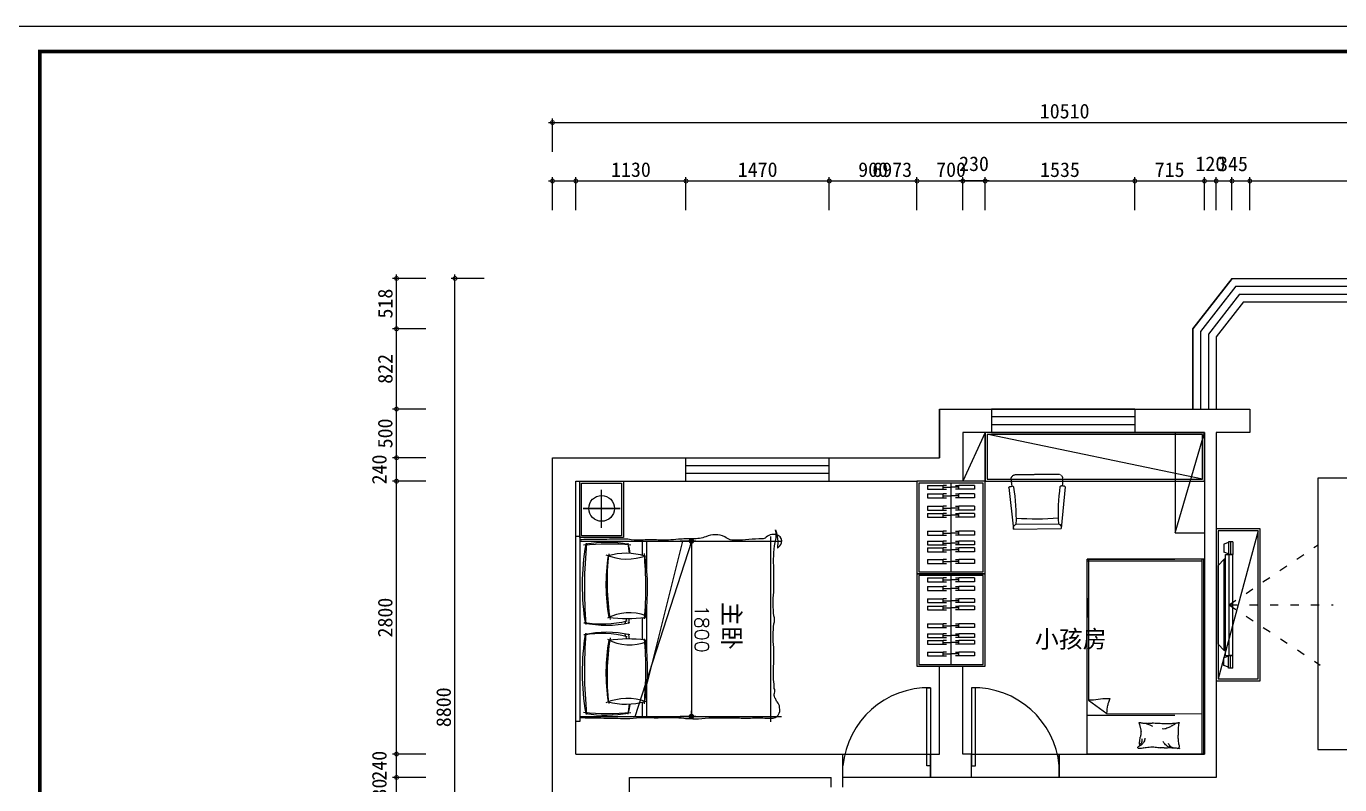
# Model space of a CAD drawing. Header units: millimetres. Extents: x 333665 to 510740, y -473522 to -395501.
# Drawn here: x 355516 to 368992, y -403284 to -395501 of the extents above; entities that cross this region are included whole.
import ezdxf

# ---------------------------------------------------------------- set-up
doc = ezdxf.new("R2010")
doc.units = ezdxf.units.MM
doc.header["$PDMODE"] = 35
doc.header["$PDSIZE"] = 20
doc.linetypes.add('0', pattern=[30, 12, -18])
doc.linetypes.add('HIDDEN', pattern=[9.525, 6.35, -3.175])
for name, color, linetype in [('0-01图框模板说明', 2, 'Continuous'), ('0-02图框细线', 136, 'Continuous'), ('016-P平面家具', 51, 'Continuous'), ('250', 250, 'Continuous'), ('FLOOR', 8, 'Continuous'), ('FURNITURE', 2, 'Continuous'), ('layer 1', 7, 'Continuous'), ('xcvdg', 7, 'Continuous'), ('墙体', 7, 'Continuous'), ('家具1', 2, 'Continuous'), ('家具2', 8, 'Continuous'), ('细线', 250, 'Continuous')]:
    doc.layers.add(name, color=color, linetype=linetype)
doc.styles.get("Standard").update_dxf_attribs({"font": 'txt', "bigfont": 'gbcbig.shx'})
doc.styles.add('STYLE1', font='')
doc.styles.add('标注文字', font='simhei.ttf')
doc.styles.get('STYLE1').set_extended_font_data('SimSun')
doc.dimstyles.new('1-55', dxfattribs={"dimscale": 57, "dimtxt": 2.5, "dimasz": 1, "dimexe": 2, "dimexo": 0.625, "dimtad": 1, "dimdec": 0, "dimrnd": 5, "dimtxsty": 'Standard', "dimblk": 'DOT', "dimcen": 2.5, "dimclrd": 1, "dimclre": 1, "dimclrt": 2, "dimadec": 0, "dimazin": 0, "dimtfac": 1, "dimtdec": 0, "dimtmove": 2, "dimatfit": 3, "dimldrblk": 'DOT', "dimfxl": 1, "dimarcsym": 0})
doc.dimstyles.new('最新标注', dxfattribs={"dimtxt": 150, "dimasz": 80, "dimexe": 40, "dimexo": 40, "dimgap": 40, "dimtad": 1, "dimdec": 0, "dimtxsty": '标注文字', "dimblk": 'DOTSMALL', "dimcen": 2.5, "dimdle": 40, "dimclrd": 46, "dimclre": 46, "dimclrt": 40, "dimadec": 0, "dimazin": 0, "dimtfac": 1, "dimtdec": 0, "dimtmove": 2, "dimatfit": 3, "dimldrblk": 'DOT', "dimfxl": 300, "dimfxlon": 1, "dimarcsym": 0})

# ---------------------------------------------------------------- blocks, each defined once
blk = doc.blocks.new('_DotSmall')
at = {"layer": 'FLOOR', "color": 0, "const_width": 0.5}
blk.add_lwpolyline([(-0.0625, 0, 1), (0.0625, 0, 1)], format="xyb", close=True, dxfattribs=at)
blk = doc.blocks.new('*D19')
at = {"color": 46, "lineweight": -2}
for p, q in [((361115, -397089), (362325, -397089)), ((361155, -397389), (361155, -397049)), ((362285, -397389), (362285, -397049))]:
    blk.add_line(p, q, dxfattribs=at)
at = {"layer": 'Defpoints', "color": 0, "lineweight": -3}
for p in [(362285, -397089), (361155, -400169), (362285, -400169)]:
    blk.add_point(p, dxfattribs=at)
at = {"color": 46, "lineweight": -2, "xscale": 80, "yscale": 80, "zscale": 80, "rotation": 180}
blk.add_blockref('_DotSmall', (361155, -397089), dxfattribs=at)
at = {"color": 46, "lineweight": -2, "xscale": 80, "yscale": 80, "zscale": 80}
blk.add_blockref('_DotSmall', (362285, -397089), dxfattribs=at)
at = {"color": 40, "lineweight": -3, "insert": (361720, -396973), "char_height": 150, "attachment_point": 5, "style": '标注文字'}
blk.add_mtext('1130', dxfattribs=at)
blk = doc.blocks.new('_Dot')
at = {"color": 0, "linetype": 'ByBlock', "lineweight": -2}
blk.add_line((-0.5, 0), (-1, 0), dxfattribs=at)
at = {"color": 0, "linetype": 'ByBlock', "const_width": 0.5}
blk.add_lwpolyline([(-0.25, 0, 1), (0.25, 0, 1)], format="xyb", close=True, dxfattribs=at)
blk = doc.blocks.new('*D20')
at = {"layer": 'Defpoints', "color": 0, "lineweight": -3, "ltscale": 400}
for p in [(363755, -397089), (363755, -399929), (362285, -400169)]:
    blk.add_point(p, dxfattribs=at)
at = {"layer": '细线', "color": 46, "lineweight": -2, "ltscale": 400}
for p, q in [((362245, -397089), (363795, -397089)), ((362285, -397389), (362285, -397049)), ((363755, -397389), (363755, -397049))]:
    blk.add_line(p, q, dxfattribs=at)
at = {"layer": '细线', "color": 46, "lineweight": -2, "ltscale": 400, "xscale": 80, "yscale": 80, "zscale": 80, "rotation": 180}
blk.add_blockref('_DotSmall', (362285, -397089), dxfattribs=at)
at = {"layer": '细线', "color": 46, "lineweight": -2, "ltscale": 400, "xscale": 80, "yscale": 80, "zscale": 80}
blk.add_blockref('_DotSmall', (363755, -397089), dxfattribs=at)
at = {"layer": '细线', "color": 40, "lineweight": -3, "ltscale": 400, "insert": (363020, -396973), "char_height": 150, "attachment_point": 5, "style": '标注文字'}
blk.add_mtext('1470', dxfattribs=at)
blk = doc.blocks.new('*D21')
at = {"color": 46, "lineweight": -2}
for p, q in [((363715, -397089), (364695, -397089)), ((363755, -397389), (363755, -397049)), ((364655, -397389), (364655, -397049))]:
    blk.add_line(p, q, dxfattribs=at)
at = {"layer": 'Defpoints', "color": 0, "lineweight": -3}
for p in [(364655, -397089), (363755, -399929), (364655, -400169)]:
    blk.add_point(p, dxfattribs=at)
at = {"color": 46, "lineweight": -2, "xscale": 80, "yscale": 80, "zscale": 80, "rotation": 180}
blk.add_blockref('_DotSmall', (363755, -397089), dxfattribs=at)
at = {"color": 46, "lineweight": -2, "xscale": 80, "yscale": 80, "zscale": 80}
blk.add_blockref('_DotSmall', (364655, -397089), dxfattribs=at)
at = {"color": 40, "lineweight": -3, "insert": (364205, -396973), "char_height": 150, "attachment_point": 5, "style": '标注文字'}
blk.add_mtext('900', dxfattribs=at)
blk = doc.blocks.new('*D22')
at = {"color": 46, "lineweight": -2}
for p, q in [((364615, -397089), (365395, -397089)), ((364655, -397389), (364655, -397049)), ((365355, -397389), (365355, -397049))]:
    blk.add_line(p, q, dxfattribs=at)
at = {"layer": 'Defpoints', "color": 0, "lineweight": -3}
for p in [(365355, -397089), (364655, -400169), (365355, -402069)]:
    blk.add_point(p, dxfattribs=at)
at = {"color": 46, "lineweight": -2, "xscale": 80, "yscale": 80, "zscale": 80, "rotation": 180}
blk.add_blockref('_DotSmall', (364655, -397089), dxfattribs=at)
at = {"color": 46, "lineweight": -2, "xscale": 80, "yscale": 80, "zscale": 80}
blk.add_blockref('_DotSmall', (365355, -397089), dxfattribs=at)
at = {"color": 40, "lineweight": -3, "insert": (365005, -396973), "char_height": 150, "attachment_point": 5, "style": '标注文字'}
blk.add_mtext('700', dxfattribs=at)
blk = doc.blocks.new('*D23')
at = {"color": 46, "lineweight": -2}
for p, q in [((365395, -397089), (365085, -397089)), ((365125, -397389), (365125, -397049)), ((365355, -397389), (365355, -397049))]:
    blk.add_line(p, q, dxfattribs=at)
at = {"layer": 'Defpoints', "color": 0, "lineweight": -3}
for p in [(365125, -397089), (365125, -402069), (365355, -402069)]:
    blk.add_point(p, dxfattribs=at)
at = {"color": 46, "lineweight": -2, "xscale": 80, "yscale": 80, "zscale": 80, "rotation": 180}
blk.add_blockref('_DotSmall', (365125, -397089), dxfattribs=at)
at = {"color": 46, "lineweight": -2, "xscale": 80, "yscale": 80, "zscale": 80}
blk.add_blockref('_DotSmall', (365355, -397089), dxfattribs=at)
at = {"color": 40, "lineweight": -3, "insert": (365240, -396913), "char_height": 150, "attachment_point": 5, "style": '标注文字'}
blk.add_mtext('230', dxfattribs=at)
blk = doc.blocks.new('*D24')
at = {"color": 46, "lineweight": -2}
for p, q in [((365085, -397089), (365395, -397089)), ((365125, -397389), (365125, -397049)), ((365355, -397389), (365355, -397049))]:
    blk.add_line(p, q, dxfattribs=at)
at = {"layer": 'Defpoints', "color": 0, "lineweight": -3}
for p in [(365355, -397089), (365355, -400169), (365125, -402069)]:
    blk.add_point(p, dxfattribs=at)
at = {"color": 46, "lineweight": -2, "xscale": 80, "yscale": 80, "zscale": 80, "rotation": 180}
blk.add_blockref('_DotSmall', (365125, -397089), dxfattribs=at)
at = {"color": 46, "lineweight": -2, "xscale": 80, "yscale": 80, "zscale": 80}
blk.add_blockref('_DotSmall', (365355, -397089), dxfattribs=at)
at = {"color": 40, "lineweight": -3, "insert": (365240, -396913), "char_height": 150, "attachment_point": 5, "style": '标注文字'}
blk.add_mtext('230', dxfattribs=at)
blk = doc.blocks.new('*D25')
at = {"color": 46, "lineweight": -2}
for p, q in [((365315, -397089), (366930, -397089)), ((365355, -397389), (365355, -397049)), ((366890, -397389), (366890, -397049))]:
    blk.add_line(p, q, dxfattribs=at)
at = {"layer": 'Defpoints', "color": 0, "lineweight": -3}
for p in [(366890, -397089), (366890, -399669), (365355, -400169)]:
    blk.add_point(p, dxfattribs=at)
at = {"color": 46, "lineweight": -2, "xscale": 80, "yscale": 80, "zscale": 80, "rotation": 180}
blk.add_blockref('_DotSmall', (365355, -397089), dxfattribs=at)
at = {"color": 46, "lineweight": -2, "xscale": 80, "yscale": 80, "zscale": 80}
blk.add_blockref('_DotSmall', (366890, -397089), dxfattribs=at)
at = {"color": 40, "lineweight": -3, "insert": (366122, -396974), "char_height": 150, "attachment_point": 5, "style": '标注文字'}
blk.add_mtext('1535', dxfattribs=at)
blk = doc.blocks.new('*D26')
at = {"color": 46, "lineweight": -2}
for p, q in [((366850, -397089), (367645, -397089)), ((366890, -397389), (366890, -397049)), ((367605, -397389), (367605, -397049))]:
    blk.add_line(p, q, dxfattribs=at)
at = {"layer": 'Defpoints', "color": 0, "lineweight": -3}
for p in [(367605, -397089), (366890, -399669), (367605, -399669)]:
    blk.add_point(p, dxfattribs=at)
at = {"color": 46, "lineweight": -2, "xscale": 80, "yscale": 80, "zscale": 80, "rotation": 180}
blk.add_blockref('_DotSmall', (366890, -397089), dxfattribs=at)
at = {"color": 46, "lineweight": -2, "xscale": 80, "yscale": 80, "zscale": 80}
blk.add_blockref('_DotSmall', (367605, -397089), dxfattribs=at)
at = {"color": 40, "lineweight": -3, "insert": (367247, -396974), "char_height": 150, "attachment_point": 5, "style": '标注文字'}
blk.add_mtext('715', dxfattribs=at)
blk = doc.blocks.new('*D27')
at = {"color": 46, "lineweight": -2}
for p, q in [((367565, -397089), (367765, -397089)), ((367605, -397389), (367605, -397049)), ((367725, -397389), (367725, -397049))]:
    blk.add_line(p, q, dxfattribs=at)
at = {"layer": 'Defpoints', "color": 0, "lineweight": -3}
for p in [(367725, -397089), (367605, -399669), (367725, -399669)]:
    blk.add_point(p, dxfattribs=at)
at = {"color": 46, "lineweight": -2, "xscale": 80, "yscale": 80, "zscale": 80, "rotation": 180}
blk.add_blockref('_DotSmall', (367605, -397089), dxfattribs=at)
at = {"color": 46, "lineweight": -2, "xscale": 80, "yscale": 80, "zscale": 80}
blk.add_blockref('_DotSmall', (367725, -397089), dxfattribs=at)
at = {"color": 40, "lineweight": -3, "insert": (367665, -396913), "char_height": 150, "attachment_point": 5, "style": '标注文字'}
blk.add_mtext('120', dxfattribs=at)
blk = doc.blocks.new('*D28')
at = {"color": 46, "lineweight": -2}
for p, q in [((367685, -397089), (368110, -397089)), ((367725, -397389), (367725, -397049)), ((368070, -397389), (368070, -397049))]:
    blk.add_line(p, q, dxfattribs=at)
at = {"layer": 'Defpoints', "color": 0, "lineweight": -3}
for p in [(368070, -397089), (367725, -399669), (368070, -399669)]:
    blk.add_point(p, dxfattribs=at)
at = {"color": 46, "lineweight": -2, "xscale": 80, "yscale": 80, "zscale": 80, "rotation": 180}
blk.add_blockref('_DotSmall', (367725, -397089), dxfattribs=at)
at = {"color": 46, "lineweight": -2, "xscale": 80, "yscale": 80, "zscale": 80}
blk.add_blockref('_DotSmall', (368070, -397089), dxfattribs=at)
at = {"color": 40, "lineweight": -3, "insert": (367897, -396914), "char_height": 150, "attachment_point": 5, "style": '标注文字'}
blk.add_mtext('345', dxfattribs=at)
blk = doc.blocks.new('*D18')
at = {"layer": 'Defpoints', "color": 0, "lineweight": -3, "ltscale": 400}
for p in [(370795, -397089), (368070, -399669), (370795, -399669)]:
    blk.add_point(p, dxfattribs=at)
at = {"layer": '细线', "color": 46, "lineweight": -2, "ltscale": 400}
for p, q in [((368030, -397089), (370835, -397089)), ((368070, -397389), (368070, -397049)), ((370795, -397389), (370795, -397049))]:
    blk.add_line(p, q, dxfattribs=at)
at = {"layer": '细线', "color": 46, "lineweight": -2, "ltscale": 400, "xscale": 80, "yscale": 80, "zscale": 80, "rotation": 180}
blk.add_blockref('_DotSmall', (368070, -397089), dxfattribs=at)
at = {"layer": '细线', "color": 46, "lineweight": -2, "ltscale": 400, "xscale": 80, "yscale": 80, "zscale": 80}
blk.add_blockref('_DotSmall', (370795, -397089), dxfattribs=at)
at = {"layer": '细线', "color": 40, "lineweight": -3, "ltscale": 400, "insert": (369432, -396974), "char_height": 150, "attachment_point": 5, "style": '标注文字'}
blk.add_mtext('2725', dxfattribs=at)
blk = doc.blocks.new('*D31')
at = {"color": 46, "lineweight": -2}
for p, q in [((360915, -396789), (360915, -396449)), ((371425, -396789), (371425, -396449)), ((360875, -396489), (371465, -396489))]:
    blk.add_line(p, q, dxfattribs=at)
at = {"layer": 'Defpoints', "color": 0, "lineweight": -3}
for p in [(371425, -396489), (371425, -399429), (360915, -399929)]:
    blk.add_point(p, dxfattribs=at)
at = {"color": 46, "lineweight": -2, "xscale": 80, "yscale": 80, "zscale": 80, "rotation": 180}
blk.add_blockref('_DotSmall', (360915, -396489), dxfattribs=at)
at = {"color": 46, "lineweight": -2, "xscale": 80, "yscale": 80, "zscale": 80}
blk.add_blockref('_DotSmall', (371425, -396489), dxfattribs=at)
at = {"color": 40, "lineweight": -3, "insert": (366170, -396373), "char_height": 150, "attachment_point": 5, "style": '标注文字'}
blk.add_mtext('10510', dxfattribs=at)
blk = doc.blocks.new('*D37')
at = {"color": 46, "lineweight": -2}
for p, q in [((359315, -403579), (359315, -403169)), ((359615, -403209), (359275, -403209)), ((359615, -403539), (359275, -403539))]:
    blk.add_line(p, q, dxfattribs=at)
at = {"layer": 'Defpoints', "color": 0, "lineweight": -3}
for p in [(359315, -403209), (361705, -403209), (361155, -403539)]:
    blk.add_point(p, dxfattribs=at)
at = {"color": 46, "lineweight": -2, "xscale": 80, "yscale": 80, "zscale": 80}
for p, rotation in [((359315, -403209), 90), ((359315, -403539), 270)]:
    blk.add_blockref('_DotSmall', p, dxfattribs=dict(at, rotation=rotation))
at = {"color": 40, "lineweight": -3, "insert": (359139, -403374), "char_height": 150, "attachment_point": 5, "rotation": 90, "style": '标注文字'}
blk.add_mtext('330', dxfattribs=at)
blk = doc.blocks.new('*D38')
at = {"color": 46, "lineweight": -2}
for p, q in [((359315, -403249), (359315, -402929)), ((359615, -402969), (359275, -402969)), ((359615, -403209), (359275, -403209))]:
    blk.add_line(p, q, dxfattribs=at)
at = {"layer": 'Defpoints', "color": 0, "lineweight": -3}
for p in [(359315, -402969), (361155, -402969), (361705, -403209)]:
    blk.add_point(p, dxfattribs=at)
at = {"color": 46, "lineweight": -2, "xscale": 80, "yscale": 80, "zscale": 80}
for p, rotation in [((359315, -402969), 90), ((359315, -403209), 270)]:
    blk.add_blockref('_DotSmall', p, dxfattribs=dict(at, rotation=rotation))
at = {"color": 40, "lineweight": -3, "insert": (359139, -403089), "char_height": 150, "attachment_point": 5, "rotation": 90, "style": '标注文字'}
blk.add_mtext('240', dxfattribs=at)
blk = doc.blocks.new('*D39')
at = {"color": 46, "lineweight": -2}
for p, q in [((359615, -400169), (359275, -400169)), ((359315, -403009), (359315, -400129)), ((359615, -402969), (359275, -402969))]:
    blk.add_line(p, q, dxfattribs=at)
at = {"layer": 'Defpoints', "color": 0, "lineweight": -3}
for p in [(359315, -400169), (361155, -400169), (361155, -402969)]:
    blk.add_point(p, dxfattribs=at)
at = {"color": 46, "lineweight": -2, "xscale": 80, "yscale": 80, "zscale": 80}
for p, rotation in [((359315, -400169), 90), ((359315, -402969), 270)]:
    blk.add_blockref('_DotSmall', p, dxfattribs=dict(at, rotation=rotation))
at = {"color": 40, "lineweight": -3, "insert": (359199, -401569), "char_height": 150, "attachment_point": 5, "rotation": 90, "style": '标注文字'}
blk.add_mtext('2800', dxfattribs=at)
blk = doc.blocks.new('*D40')
at = {"color": 46, "lineweight": -2}
for p, q in [((359615, -399929), (359275, -399929)), ((359315, -400209), (359315, -399889)), ((359615, -400169), (359275, -400169))]:
    blk.add_line(p, q, dxfattribs=at)
at = {"layer": 'Defpoints', "color": 0, "lineweight": -3}
for p in [(359315, -399929), (360915, -399929), (361155, -400169)]:
    blk.add_point(p, dxfattribs=at)
at = {"color": 46, "lineweight": -2, "xscale": 80, "yscale": 80, "zscale": 80}
for p, rotation in [((359315, -399929), 90), ((359315, -400169), 270)]:
    blk.add_blockref('_DotSmall', p, dxfattribs=dict(at, rotation=rotation))
at = {"color": 40, "lineweight": -3, "insert": (359139, -400049), "char_height": 150, "attachment_point": 5, "rotation": 90, "style": '标注文字'}
blk.add_mtext('240', dxfattribs=at)
blk = doc.blocks.new('*D41')
at = {"color": 46, "lineweight": -2}
for p, q in [((359615, -399429), (359275, -399429)), ((359315, -399969), (359315, -399389)), ((359615, -399929), (359275, -399929))]:
    blk.add_line(p, q, dxfattribs=at)
at = {"layer": 'Defpoints', "color": 0, "lineweight": -3}
for p in [(359315, -399429), (364885, -399429), (360915, -399929)]:
    blk.add_point(p, dxfattribs=at)
at = {"color": 46, "lineweight": -2, "xscale": 80, "yscale": 80, "zscale": 80}
for p, rotation in [((359315, -399429), 90), ((359315, -399929), 270)]:
    blk.add_blockref('_DotSmall', p, dxfattribs=dict(at, rotation=rotation))
at = {"color": 40, "lineweight": -3, "insert": (359199, -399679), "char_height": 150, "attachment_point": 5, "rotation": 90, "style": '标注文字'}
blk.add_mtext('500', dxfattribs=at)
blk = doc.blocks.new('*D42')
at = {"color": 46, "lineweight": -2}
for p, q in [((359615, -398606), (359275, -398606)), ((359315, -399469), (359315, -398566)), ((359615, -399429), (359275, -399429))]:
    blk.add_line(p, q, dxfattribs=at)
at = {"layer": 'Defpoints', "color": 0, "lineweight": -3}
for p in [(359315, -398606), (367485, -398606), (364885, -399429)]:
    blk.add_point(p, dxfattribs=at)
at = {"color": 46, "lineweight": -2, "xscale": 80, "yscale": 80, "zscale": 80}
for p, rotation in [((359315, -398606), 90), ((359315, -399429), 270)]:
    blk.add_blockref('_DotSmall', p, dxfattribs=dict(at, rotation=rotation))
at = {"color": 40, "lineweight": -3, "insert": (359200, -399017), "char_height": 150, "attachment_point": 5, "rotation": 90, "style": '标注文字'}
blk.add_mtext('822', dxfattribs=at)
blk = doc.blocks.new('*D43')
at = {"layer": 'Defpoints', "color": 0, "lineweight": -3, "ltscale": 400}
for p in [(359315, -398089), (367887, -398089), (367485, -398606)]:
    blk.add_point(p, dxfattribs=at)
at = {"layer": '细线', "color": 46, "lineweight": -2, "ltscale": 400}
for p, q in [((359315, -398646), (359315, -398049)), ((359615, -398089), (359275, -398089)), ((359615, -398606), (359275, -398606))]:
    blk.add_line(p, q, dxfattribs=at)
at = {"layer": '细线', "color": 46, "lineweight": -2, "ltscale": 400, "xscale": 80, "yscale": 80, "zscale": 80}
for p, rotation in [((359315, -398089), 90), ((359315, -398606), 270)]:
    blk.add_blockref('_DotSmall', p, dxfattribs=dict(at, rotation=rotation))
at = {"layer": '细线', "color": 40, "lineweight": -3, "ltscale": 400, "insert": (359200, -398347), "char_height": 150, "attachment_point": 5, "rotation": 90, "style": '标注文字'}
blk.add_mtext('518', dxfattribs=at)
blk = doc.blocks.new('*D44')
at = {"layer": 'Defpoints', "color": 0, "lineweight": -3, "ltscale": 400}
for p in [(367887, -397089), (367887, -398089), (360915, -406889)]:
    blk.add_point(p, dxfattribs=at)
at = {"layer": '细线', "color": 46, "lineweight": -2, "ltscale": 400}
for p, q in [((360875, -397089), (367927, -397089)), ((360915, -397389), (360915, -397049)), ((367887, -397389), (367887, -397049))]:
    blk.add_line(p, q, dxfattribs=at)
at = {"layer": '细线', "color": 46, "lineweight": -2, "ltscale": 400, "xscale": 80, "yscale": 80, "zscale": 80, "rotation": 180}
blk.add_blockref('_DotSmall', (360915, -397089), dxfattribs=at)
at = {"layer": '细线', "color": 46, "lineweight": -2, "ltscale": 400, "xscale": 80, "yscale": 80, "zscale": 80}
blk.add_blockref('_DotSmall', (367887, -397089), dxfattribs=at)
at = {"layer": '细线', "color": 40, "lineweight": -3, "ltscale": 400, "insert": (364401, -396974), "char_height": 150, "attachment_point": 5, "style": '标注文字'}
blk.add_mtext('6973', dxfattribs=at)
blk = doc.blocks.new('*D45')
at = {"layer": 'Defpoints', "color": 0, "lineweight": -3, "ltscale": 400}
for p in [(359915, -398089), (367887, -398089), (360915, -406889)]:
    blk.add_point(p, dxfattribs=at)
at = {"layer": '细线', "color": 46, "lineweight": -2, "ltscale": 400}
for p, q in [((359915, -406929), (359915, -398049)), ((360215, -398089), (359875, -398089)), ((360215, -406889), (359875, -406889))]:
    blk.add_line(p, q, dxfattribs=at)
at = {"layer": '细线', "color": 46, "lineweight": -2, "ltscale": 400, "xscale": 80, "yscale": 80, "zscale": 80}
for p, rotation in [((359915, -398089), 90), ((359915, -406889), 270)]:
    blk.add_blockref('_DotSmall', p, dxfattribs=dict(at, rotation=rotation))
at = {"layer": '细线', "color": 40, "lineweight": -3, "ltscale": 400, "insert": (359799, -402489), "char_height": 150, "attachment_point": 5, "rotation": 90, "style": '标注文字'}
blk.add_mtext('8800', dxfattribs=at)
blk = doc.blocks.new('gbv8')
at = {"layer": '细线', "color": 36, "lineweight": -3, "ltscale": 400}
for p, q in [((373887, -348584), (373887, -349212)), ((371725, -348810), (371725, -351593)), ((373292, -348810), (371725, -348810)), ((373292, -348810), (373147, -348810)), ((373292, -349212), (373292, -348810)), ((373487, -348776), (373693, -349019)), ((373487, -349019), (373693, -348776)), ((374012, -348810), (373887, -348810)), ((374012, -348810), (373887, -348810)), ((373887, -348810), (373887, -349212)), ((374012, -349353), (374012, -348810)), ((373887, -349212), (373292, -349212)), ((373263, -349403), (373263, -351003)), ((373263, -351003), (373263, -349403)), ((373913, -349303), (373363, -349303)), ((373363, -349303), (373913, -349303)), ((373963, -349353), (373963, -351053)), ((373963, -349353), (374012, -349353)), ((373963, -349453), (373561, -349453)), ((373719, -349453), (373719, -350953)), ((373813, -349453), (373813, -350953)), ((372181, -349692), (373042, -349692)), ((372181, -350770), (372181, -349692)), ((372231, -350770), (372231, -349692)), ((372992, -349692), (372992, -350770)), ((373042, -349692), (373042, -350770)), ((372181, -349742), (373042, -349742)), ((373963, -349953), (373263, -349953)), ((373963, -350203), (373263, -350203)), ((373963, -350453), (373263, -350453)), ((373042, -350720), (372181, -350720)), ((373042, -350770), (372181, -350770)), ((373963, -350953), (373561, -350953)), ((372150, -351199), (372158, -351177)), ((372158, -351177), (372169, -351159)), ((372169, -351159), (372184, -351144)), ((372184, -351144), (372201, -351133)), ((372201, -351133), (372224, -351125)), ((372224, -351125), (372247, -351122)), ((372247, -351122), (372847, -351122)), ((372247, -351122), (372847, -351122)), ((372479, -351122), (372479, -351822)), ((372547, -351122), (372547, -351822)), ((372615, -351122), (372615, -351822)), ((373292, -351593), (373292, -351180)), ((373292, -351180), (373887, -351180)), ((373913, -351103), (373363, -351103)), ((374012, -351103), (373363, -351103)), ((373887, -351180), (373887, -351808)), ((373887, -351180), (373887, -351593)), ((374012, -351593), (374012, -351103)), ((372147, -351222), (372150, -351199)), ((372147, -351772), (372147, -351222)), ((372147, -351593), (372147, -351222)), ((372147, -351222), (372147, -351222)), ((372947, -351772), (372947, -351222)), ((372947, -351222), (372947, -351593)), ((372297, -351672), (372297, -351420)), ((372797, -351672), (372797, -351420)), ((372797, -351672), (372797, -351420)), ((373487, -351372), (373693, -351616)), ((373487, -351616), (373693, -351372)), ((371725, -351593), (372147, -351593)), ((372147, -351593), (372147, -351593)), ((372297, -351672), (372797, -351672)), ((372947, -351593), (373292, -351593)), ((372947, -351593), (373292, -351593)), ((373887, -351593), (374012, -351593)), ((373887, -351593), (374012, -351593)), ((372197, -351822), (372897, -351822))]:
    blk.add_line(p, q, dxfattribs=at)
for points in [[(373292, -348584), (373887, -348584), (373887, -349063), (373887, -349212), (373292, -349212), (373292, -348584)], [(374142, -351593), (374042, -351593), (374042, -348810), (374142, -348810), (374142, -351593)], [(373292, -351180), (373887, -351180), (373887, -351659), (373887, -351808), (373292, -351808), (373292, -351180)]]:
    blk.add_lwpolyline(points, close=True, dxfattribs=at)
blk.add_lwpolyline([(372181, -349692), (373042, -349692), (373042, -350770), (372181, -350770), (372181, -349692)], dxfattribs=at)
for centre, radius in [((373590, -348898), 183), ((373590, -348898), 160), ((373590, -348898), 23.9), ((373590, -351494), 183), ((373590, -351494), 160), ((373590, -351494), 23.9)]:
    blk.add_circle(centre, radius, dxfattribs=at)
for centre, radius, start, end in [((373363, -349403), 100, 90, 180), ((373363, -349403), 100, 90, 180), ((373561, -349378), 75, 90, 270), ((373913, -349353), 50, 360, 90), ((373913, -349353), 50, 360, 90), ((373363, -351003), 100, 180, 270), ((373363, -351003), 100, 180, 270), ((373561, -351028), 75, 90, 270), ((372247, -351222), 100, 90, 180), ((372847, -351222), 100, 360, 90), ((372847, -351222), 100, 360, 90), ((373913, -351053), 50, 270, 360), ((372222, -351420), 75, 360, 180), ((372872, -351420), 75, 360, 180), ((372197, -351772), 50, 180, 270), ((372897, -351772), 50, 270, 360)]:
    blk.add_arc(centre, radius, start, end, dxfattribs=at)
blk = doc.blocks.new('A$C4DA44C45')
at = {"layer": 'FURNITURE'}
for p, q in [((0, 1295), (45, 1295)), ((0, 1295), (0, 1165)), ((24, 1295), (24, 1165)), ((45, 1295), (45, 1165)), ((45, 1288), (90, 1271)), ((90, 1271), (90, 1189)), ((0, 1165), (0, 130)), ((0, 1165), (45, 1165)), ((75, 1165), (0, 1165)), ((37, 1165), (37, 130)), ((45, 1172), (90, 1189)), ((75, 1165), (75, 130)), ((75, 1116), (88, 1116)), ((88, 1116), (88, 179)), ((88, 1116), (150, 1052)), ((150, 1052), (150, 243)), ((75, 179), (88, 179)), ((88, 179), (150, 243)), ((75, 130), (0, 130)), ((0, 130), (45, 130)), ((0, 0), (0, 130)), ((24, 0), (24, 130)), ((45, 0), (45, 130)), ((45, 123), (90, 106)), ((45, 7), (90, 24)), ((90, 24), (90, 106)), ((0, 0), (45, 0))]:
    blk.add_line(p, q, dxfattribs=at)
blk = doc.blocks.new('椅子01')
at = {"layer": '家具1'}
for p, q in [((-429, 288), (0, 245)), ((-429, 288), (0, 245)), ((-464, 261), (-437, 259)), ((-464, 261), (-437, 259)), ((-50, 219), (-50, -219)), ((-50, 219), (-50, -219)), ((0, 245), (0, -245)), ((0, 245), (0, -245)), ((-464, -261), (-437, -259)), ((-464, -261), (-437, -259)), ((-429, -288), (0, -245)), ((-429, -288), (0, -245))]:
    blk.add_line(p, q, dxfattribs=at)
for centre, radius, start, end in [((-523, 282), 89, 340.1472, 0.6251), ((-523, 282), 89, 340.1472, 0.6251), ((-429, 283), 5, 84.8978, 180.6251), ((-429, 283), 5, 84.8978, 180.6251), ((-430, 249), 10, 160.1472, 262.6043), ((-430, 249), 10, 160.1472, 262.6043), ((-135, 2310), 2092, 261.8571, 272.3222), ((-135, 2310), 2092, 261.8571, 272.3222), ((-2541, -4), 2441, 354.9885, 5.1888), ((-2541, -4), 2441, 354.9885, 5.1888), ((-8, 199), 46.5, 80.0218, 154.303), ((-8, 199), 46.5, 80.0218, 154.303), ((-430, -249), 10, 97.3957, 199.8528), ((-430, -249), 10, 97.3957, 199.8528), ((-523, -282), 89, 359.3749, 19.8528), ((-523, -282), 89, 359.3749, 19.8528), ((-135, -2310), 2092, 87.6778, 98.1429), ((-135, -2310), 2092, 87.6778, 98.1429), ((-8, -199), 46.5, 205.697, 279.9782), ((-8, -199), 46.5, 205.697, 279.9782), ((-429, -283), 5, 179.3749, 275.1022), ((-429, -283), 5, 179.3749, 275.1022)]:
    blk.add_arc(centre, radius, start, end, dxfattribs=at)
at = {"layer": '家具2', "linetype": 'HIDDEN', "ltscale": 0.1}
for p, q in [((-560, 215), (-560, -215)), ((-560, 215), (-560, -215)), ((-506, 265), (-464, 261)), ((-506, 265), (-464, 261)), ((-506, -265), (-464, -261)), ((-506, -265), (-464, -261))]:
    blk.add_line(p, q, dxfattribs=at)
for centre, start, end in [((-510, 215), 84.8978, 180), ((-510, 215), 84.8978, 180), ((-510, -215), 180, 275.1022), ((-510, -215), 180, 275.1022)]:
    blk.add_arc(centre, 50, start, end, dxfattribs=at)
blk = doc.blocks.new('*D14')
at = {"layer": '250', "color": 1, "lineweight": -2}
for p, q in [((338340, -348200), (338340, -348358)), ((340140, -348200), (340140, -348358)), ((338397, -348244), (340083, -348244))]:
    blk.add_line(p, q, dxfattribs=at)
at = {"layer": 'Defpoints', "color": 0, "lineweight": -3}
for p in [(338340, -348164), (340140, -348164), (340140, -348244)]:
    blk.add_point(p, dxfattribs=at)
at = {"layer": '250', "color": 1, "lineweight": -2, "xscale": 57, "yscale": 57, "zscale": 57, "rotation": 180}
blk.add_blockref('_Dot', (338340, -348244), dxfattribs=at)
at = {"layer": '250', "color": 1, "lineweight": -2, "xscale": 57, "yscale": 57, "zscale": 57}
blk.add_blockref('_Dot', (340140, -348244), dxfattribs=at)
at = {"layer": '250', "color": 2, "insert": (339240, -348137), "char_height": 142.5, "attachment_point": 5}
blk.add_mtext('1800', dxfattribs=at)
blk = doc.blocks.new('FVC')
at = {"layer": 'xcvdg', "color": 1, "ltscale": 100}
for p, q in [((-88497, -799587), (-88467, -799594)), ((-88467, -799594), (-88384, -799615))]:
    blk.add_line(p, q, dxfattribs=at)
for centre, radius, start, end in [((-88497, -799587), 0.917, 75.9551, 184.0829), ((-88228, -799568), 271, 184.0829, 189.4841), ((-88268, -799575), 230, 189.4841, 197.3864), ((-88602, -799679), 120, 6.4341, 17.3864), ((-88628, -799682), 146, 348.4414, 6.4341), ((-87776, -799472), 739, 197.1982, 199.428), ((-88368, -799549), 67.7, 255.9548, 272.6649), ((-88395, -798959), 659, 272.6649, 278.0051), ((-88348, -799297), 317, 278.0051, 282.1984), ((-88094, -800469), 882, 99.6844, 102.1984), ((-88280, -799536), 140, 275.6311, 286.515), ((-88233, -799539), 91.5, 255.3149, 270), ((-88208, -799801), 204, 90, 99.6844), ((-88280, -799536), 140, 286.515, 297.3988), ((-88233, -799575), 56.2, 270, 288.7799), ((-88281, -799433), 206, 288.7799, 291.8149), ((-88280, -799536), 140, 297.3988, 315.0976), ((-88208, -800088), 492, 83.7676, 90), ((-88261, -799484), 151, 291.8149, 295.3551), ((-88219, -799573), 52.6, 295.3551, 311.4429), ((-88244, -799545), 89.9, 311.4429, 323.7359), ((-88280, -799536), 140, 315.0976, 332.7964), ((-88121, -799602), 34.2, 116.5805, 175.5998), ((-87456, -799784), 683, 172.4531, 180), ((-88131, -799583), 13.1, 11.2724, 116.5805), ((-87893, -799726), 242, 164.256, 172.4531), ((-88419, -799578), 305, 344.256, 351.5628), ((-88206, -799599), 90.4, 0, 11.2724), ((-88277, -799599), 161, 351.5628, 0), ((-88259, -799758), 230, 168.4414, 182.7491), ((-88377, -799749), 114, 189.7531, 196.31), ((-89699, -799879), 1216, 2.6096, 4.6176), ((-91842, -799977), 3362, 0.9704, 2.6096), ((-87776, -799472), 739, 199.428, 201.6577), ((-87776, -799472), 739, 201.6577, 203.4844), ((-87776, -799472), 739, 203.4844, 205.3111), ((-87618, -799784), 521, 180.0031, 188.643), ((-87607, -799806), 529, 186.0867, 190.1899), ((-88277, -799926), 152, 2.5386, 10.1899), ((-89074, -799700), 729, 324.1737, 327.865), ((-89644, -800040), 1164, 356.426, 359.7135), ((-94198, -800017), 5719, 359.7135, 0.9704), ((-88722, -799921), 313, 327.865, 333.5015), ((-89724, -799422), 1432, 333.5015, 335.6735), ((-88881, -799803), 507, 335.6735, 339.3257), ((-88461, -799961), 58, 339.3257, 355.9172), ((-88674, -799946), 272, 355.9172, 3.5552), ((-88295, -800128), 200, 61.6832, 66.9972), ((-88224, -799996), 49.3, 50.9651, 61.6832), ((-88335, -800132), 225, 43.8115, 50.9651), ((-88222, -800115), 99.2, 53.8234, 71.5603), ((-88455, -800247), 392, 38.3886, 43.8115), ((-88222, -800115), 99.2, 36.0864, 53.8234), ((-88208, -800052), 76.8, 27.2396, 38.3886), ((-88222, -800115), 99.2, 15.9352, 36.0864), ((-88348, -800124), 234, 20.8603, 27.2396), ((-87256, -800030), 873, 175.1982, 179.4243), ((-86635, -800036), 1494, 179.4243, 181.9079), ((-87308, -800059), 821, 181.9079, 185.2592), ((-88222, -800115), 99.2, 355.7841, 15.9352), ((-88415, -799933), 290, 355.1982, 2.5386), ((-88411, -800185), 87.5, 163.7788, 172.8796), ((-88496, -800174), 1.32, 172.8796, 253.3022), ((-88491, -800157), 19.3, 253.3022, 279.9984), ((-88421, -800182), 76.7, 152.7159, 163.7788), ((-88530, -800126), 45.3, 332.7159, 347.131), ((-88432, -800492), 321, 93.5049, 99.9984), ((-88628, -800103), 146, 347.131, 356.426), ((-87618, -813781), 13636, 93.055, 93.5049), ((-88272, -801529), 1365, 91.6331, 93.055), ((-88292, -800842), 679, 86.6313, 91.6331), ((-88305, -801076), 913, 82.3191, 86.6313), ((-88210, -800368), 198, 77.8905, 82.3191), ((-88117, -799933), 246, 257.8905, 261.8665), ((-88147, -800145), 32.8, 261.8665, 291.421), ((-88129, -800190), 15.6, 68.0096, 111.421), ((-88072, -800129), 53.9, 185.2592, 210.6513), ((-88125, -800179), 4.28, 348.1069, 68.0096), ((-88118, -800180), 2.32, 168.1069, 289.564), ((-88143, -800171), 28.9, 355.6975, 30.6513), ((-88119, -800179), 3.42, 289.564, 338.2117), ((-88139, -800171), 25.1, 338.2117, 355.6975)]:
    blk.add_arc(centre, radius, start, end, dxfattribs=at)
blk = doc.blocks.new('A$C23994C23')
at = {"layer": '250', "color": 2}
for p, q in [((0, 2000), (900, 2000)), ((0, 0), (0, 2000)), ((1200, 0), (1200, 450)), ((1200, 0), (0, 0))]:
    blk.add_line(p, q, dxfattribs=at)
at = {"layer": '250', "color": 1}
for p, q in [((0, 1598), (0, 1401)), ((15, 552), (202, 415)), ((0, 400), (900, 400))]:
    blk.add_line(p, q, dxfattribs=at)
at = {"layer": '250', "color": 2}
blk.add_lwpolyline([(1200, 0), (1200, 2000), (0, 2000)], dxfattribs=at)
at = {"layer": '250', "color": 1}
for points in [[(1180, 0), (1180, 1980), (0, 1980)], [(202, 415), (1180, 413), (1180, 2000), (15, 2000), (15, 552)], [(0, 400), (900, 400)]]:
    blk.add_lwpolyline(points, dxfattribs=at)
at = {"layer": 'xcvdg', "color": 1, "ltscale": 100}
for p, q in [((67, 556), (162, 570)), ((162, 570), (235, 568))]:
    blk.add_line(p, q, dxfattribs=at)
for centre, radius, start, end in [((41, 735), 180, 261.5583, 278.1356), ((579, 399), 383, 153.7828, 160.0522), ((775, 397), 574, 169.4055, 178.2113), ((381, 471), 172, 160.0522, 169.4055)]:
    blk.add_arc(centre, radius, start, end, dxfattribs=at)
at = {"layer": '250', "color": 0, "extrusion": (0, 0, -1), "xscale": 0.6999999999534339, "yscale": 0.6999999999534339, "zscale": -0.7, "rotation": 270}
blk.add_blockref('FVC', (559178, -61625), dxfattribs=at)
blk = doc.blocks.new('tery')
at = {"color": 250}
for p, q in [((445502, 189114), (445541, 189114)), ((445502, 189114), (445502, 188952)), ((445541, 189114), (445541, 188952)), ((445502, 188631), (445502, 188794)), ((445541, 188631), (445541, 188794)), ((445502, 188631), (445541, 188631))]:
    blk.add_line(p, q, dxfattribs=at)
at = {"color": 51}
for p, q in [((445541, 188952), (445502, 188952)), ((445502, 188918), (445502, 188952)), ((445521, 188952), (445521, 188873)), ((445541, 188952), (445541, 188918)), ((445502, 188827), (445502, 188794)), ((445521, 188794), (445521, 188873)), ((445541, 188794), (445541, 188827)), ((445541, 188794), (445502, 188794))]:
    blk.add_line(p, q, dxfattribs=at)
blk = doc.blocks.new('gbv')
at = {"layer": '250', "color": 1}
blk.add_circle((338005.1, -349165), 131.9, dxfattribs=at)
at = {"layer": '墙体', "color": 2}
for p, q in [((338340, -349390), (338340, -347319.9)), ((340140, -349390), (340140, -347319.9)), ((340193.8, -347430), (338293.3, -347430))]:
    blk.add_line(p, q, dxfattribs=at)
at = {"layer": '墙体', "color": 1}
for p, q in [((340140, -348238.4), (338340, -348238.4)), ((339792.8, -348693.8), (338340, -348331.1)), ((340140, -348821.4), (338342.7, -348238.4))]:
    blk.add_line(p, q, dxfattribs=at)
at = {"layer": '墙体', "color": 250}
for p, q in [((338629.8, -348699.6), (338340, -348699.6)), ((338340, -348750.4), (338486.8, -348750.4)), ((339463.4, -348699.6), (339016.6, -348699.6)), ((339128.2, -348750.4), (339351.8, -348750.4)), ((340140, -348699.6), (339850.2, -348699.6)), ((339993.2, -348750.4), (340140, -348750.4)), ((338005.1, -348975), (338005.1, -349355)), ((338005.1, -349355), (338005.1, -348975)), ((338204.4, -349165), (337814.4, -349165))]:
    blk.add_line(p, q, dxfattribs=at)
for points in [[(340154.4, -347887.4, -0.0115012), (340155.4, -347751.9, 0.0278868), (340154.1, -347598.1, -0.0116449), (340158.1, -347426.3, 0.522577), (340047.1, -347339, 0.1440207), (339989, -347362.8, -0.1732386), (339955.8, -347381.3, -0.1674813), (339947.6, -347386.6, -0.1594928), (339899.9, -347393.1, 0.2760263), (339853.5, -347393.2, 0.0589453), (339789.6, -347399.4, -0.0196753), (339530.8, -347397.4, 0.0236279), (339430.8, -347399.5, -0.0558967), (339188.7, -347397.1, 0.0535275), (339148.2, -347390.2, 0.0535275), (339107.7, -347397.1, -0.0558967), (338865.6, -347399.5, 0.0099468), (338628, -347397.4, -0.0369473), (338490.2, -347399.4, -0.0364418), (338355.2, -347384.3, 0.141351), (338224.4, -347381.8, -0.1193462), (338411.9, -347361.4, 0.1238915), (338358.6, -347320, 0.3758903), (338284.3, -347353.3, 0.3294465), (338301.3, -347478.1, -0.2111337), (338318.2, -347519.1, 0.0248882), (338324.9, -347656.1, -0.0621902), (338329.6, -347783.3, -0.2182332), (338297, -347899.5, 0.123513), (338275.7, -347999.4, 0.129887), (338296.3, -348095.3, -0.0950634), (338316.2, -348227.7, 0.0164979), (338321.8, -348377.7, -0.0394122), (338329.6, -348583.7, 0.0255083), (338329.6, -348737.9, -0.0384575), (338327, -348861.6, 0.0589577), (338320.3, -348998.7, 0.0026702), (338325.1, -349227.2, 0.0138483), (338326.8, -349390, 0.0112918)], [(340163.8, -348172.3, -0.0375524), (340154.4, -347887.4)], [(340150.6, -349390, 0.0185671), (340154.9, -349171.8, 0.0026702), (340159.7, -348943.2, 0.0589577), (340153, -348806.2, -0.0384575), (340150.4, -348682.5, 0.0255083), (340150.4, -348528.3, -0.0394122), (340158.2, -348322.3, 0.0164979), (340163.8, -348172.3)]]:
    blk.add_lwpolyline(points, format="xyb", dxfattribs=at)
at = {"layer": '墙体', "color": 2}
blk.add_lwpolyline([(337725.1, -349390), (337725.1, -348940), (338305.1, -348940), (338305.1, -349390)], close=True, dxfattribs=at)
at = {"layer": '墙体', "color": 250}
blk.add_lwpolyline([(337745.1, -349370), (337745.1, -348960), (338285.1, -348960), (338285.1, -349370)], close=True, dxfattribs=at)
at = {"layer": '墙体', "color": 2}
blk.add_lwpolyline([(338290, -349430), (338290, -349390), (340190, -349390), (340190, -349430), (338290, -349430), (338290, -349390)], dxfattribs=at)
at = {"layer": '墙体', "color": 1}
for centre, radius, start, end in [((339127.8, -348915.6), 661.9, 162.85913, 196.07365), ((337951.5, -348902.4), 573.1, 337.46258, 19.88393), ((338827.5, -350765.3), 2071.5, 81.75939, 99.22924), ((339556.9, -348879.5), 481.3, 159.60253, 208.07993), ((337630, -348894.6), 1505.1, 352.44671, 6.84862), ((340850, -348894.6), 1505.1, 173.15138, 187.55329), ((338923.1, -348879.5), 481.3, 331.92007, 21.95242), ((339652.5, -350765.3), 2071.5, 80.77076, 98.24061), ((340528.5, -348902.4), 573.1, 160.11607, 202.53742), ((339352.2, -348915.6), 661.9, 343.92635, 17.14087), ((338786.4, -347099.5), 2021, 261.61444, 279.5593), ((339693.6, -347099.5), 2021, 260.4407, 278.38556)]:
    blk.add_arc(centre, radius, start, end, dxfattribs=at)
at = {"layer": '墙体', "color": 250}
for centre, radius, start, end in [((338820.7, -352661.9), 3950.9, 85.41614, 95.10648), ((339659.3, -352661.9), 3950.9, 84.89352, 94.58386), ((339591.8, -349117.1), 1238, 169.36162, 189.85155), ((338582.6, -349960.6), 1088.8, 96.09717, 101.63391), ((341001.4, -349096.6), 2630.3, 174.96355, 185.51745), ((338636.4, -350223.5), 1360.3, 97.14598, 101.07658), ((338973.8, -349726.2), 863.1, 75.67944, 79.23287), ((338186, -349112.8), 1018.5, 346.76262, 13.379), ((340294, -349112.8), 1018.5, 166.621, 193.23738), ((339506.2, -349726.2), 863.1, 100.76713, 104.32056), ((339843.6, -350223.5), 1360.3, 78.92342, 82.85402), ((339897.4, -349960.6), 1088.8, 78.36609, 83.90283), ((337478.6, -349096.6), 2630.3, 354.48255, 5.03645), ((338888.2, -349117.1), 1238, 350.14845, 10.63838), ((338917.5, -349566), 695.2, 67.03243, 71.76163), ((338099.4, -349164.9), 1091.3, 350.47988, 13.86928), ((340380.6, -349164.9), 1091.3, 166.13072, 189.52012), ((339562.5, -349566), 695.2, 108.23837, 112.96757), ((338755.8, -346692.3), 2417.1, 263.27098, 279.27803), ((339724.2, -346692.3), 2417.1, 260.72197, 276.72902), ((338824.3, -344616.2), 4725.6, 264.37345, 274.51136), ((338791.3, -346868.5), 2495.8, 260.32943, 279.20421), ((339655.7, -344616.2), 4725.6, 265.48864, 275.62655), ((339688.7, -346868.5), 2495.8, 260.79579, 279.67057)]:
    blk.add_arc(centre, radius, start, end, dxfattribs=at)
at = {"layer": 'layer 1', "color": 44, "lineweight": 5, "insert": (338965.5, -347741), "char_height": 180, "width": 4338.102, "attachment_point": 1, "style": 'STYLE1'}
blk.add_mtext('{\\C2;主卧}', dxfattribs=at)
at = {"layer": '250', "color": 0}
dim = blk.add_linear_dim(base=(340140, -348243.9), p1=(338340, -348163.9), p2=(340140, -348163.9), dimstyle='1-55', dxfattribs=at)
dim.commit()
dim.dimension.update_dxf_attribs({"geometry": '*D14', "text_midpoint": (339240, -348137.1)})

msp = doc.modelspace()

# ---------------------------------------------------------------- linework, layer by layer
at = {"color": 3, "lineweight": -3}
for p, q in [((367887.1, -398088.6), (367484.5, -398606.3)), ((367926.3, -398168.6), (367564.5, -398633.7)), ((367887.1, -398088.6), (371021.9, -398088.6)), ((367926.3, -398168.6), (370982.8, -398168.6)), ((367965.4, -398248.6), (367644.5, -398661.2)), ((368004.5, -398328.6), (367724.5, -398688.6)), ((367965.4, -398248.6), (370943.6, -398248.6)), ((368004.5, -398328.6), (370904.5, -398328.6)), ((367484.5, -398606.3), (367484.5, -399428.6)), ((367564.5, -398633.7), (367564.5, -399428.6)), ((367644.5, -398661.2), (367644.5, -399428.6)), ((367724.5, -398688.6), (367724.5, -399428.6)), ((366889.5, -399428.6), (365419.5, -399428.6)), ((366889.5, -399508.6), (365419.5, -399508.6)), ((365419.5, -399588.6), (366889.5, -399588.6)), ((365419.5, -399668.6), (366889.5, -399668.6)), ((362284.5, -399928.6), (363754.5, -399928.6)), ((362284.5, -400008.6), (363754.5, -400008.6)), ((362284.5, -400088.6), (363754.5, -400088.6)), ((362284.5, -400168.6), (363754.5, -400168.6))]:
    msp.add_line(p, q, dxfattribs=at)
at = {"color": 0, "lineweight": -3}
for p, q in [((364884.5, -399428.6), (365419.5, -399428.6)), ((364884.5, -399428.6), (364884.5, -399928.6)), ((365419.5, -399428.6), (365419.5, -399668.6)), ((366889.5, -399428.6), (366889.5, -399668.6)), ((366889.5, -399428.6), (367484.5, -399428.6)), ((367484.5, -399428.6), (368069.5, -399428.6)), ((368069.5, -399428.6), (368069.5, -399668.6)), ((365419.5, -399668.6), (365124.5, -399668.6)), ((365124.5, -399668.6), (365124.5, -400168.6)), ((366889.5, -399668.6), (367604.5, -399668.6)), ((367604.5, -399668.6), (367604.5, -402968.6)), ((368069.5, -399668.6), (367724.5, -399668.6)), ((367724.5, -399668.6), (367724.5, -403208.6)), ((360914.5, -406888.6), (360914.5, -399928.6)), ((360914.5, -399928.6), (362284.5, -399928.6)), ((362284.5, -400168.6), (362284.5, -399928.6)), ((363754.5, -400168.6), (363754.5, -399928.6)), ((363754.5, -399928.6), (364884.5, -399928.6)), ((361154.5, -400168.6), (362284.5, -400168.6)), ((361154.5, -402968.6), (361154.5, -400168.6)), ((363754.5, -400168.6), (364654.5, -400168.6)), ((364654.5, -400168.6), (364654.5, -402068.6)), ((365354.5, -400168.6), (364654.5, -400168.6)), ((364654.5, -402068.6), (365354.5, -402068.6)), ((364884.5, -402968.6), (364884.5, -402068.6)), ((365124.5, -402968.6), (365124.5, -402068.6)), ((361154.5, -402968.6), (363894.5, -402968.6)), ((363894.5, -403208.6), (363894.5, -402968.6)), ((364794.5, -403208.6), (364794.5, -402968.6)), ((364794.5, -402968.6), (364884.5, -402968.6)), ((365214.5, -402968.6), (365124.5, -402968.6)), ((365214.5, -403208.6), (365214.5, -402968.6)), ((366114.5, -403208.6), (366114.5, -402968.6)), ((366114.5, -402968.6), (367604.5, -402968.6)), ((361704.5, -403538.6), (361704.5, -403208.6)), ((361704.5, -403208.6), (363774.5, -403208.6)), ((363774.5, -403308.6), (363774.5, -403208.6)), ((363894.5, -403308.6), (363894.5, -403208.6)), ((365214.5, -403208.6), (364794.5, -403208.6)), ((367724.5, -403208.6), (366114.5, -403208.6))]:
    msp.add_line(p, q, dxfattribs=at)
at = {"color": 250, "lineweight": -3}
for p, q in [((367584.5, -400148.6), (365384.5, -399688.6)), ((367304.5, -400698.6), (367604.5, -399668.6)), ((368154.5, -400678.6), (367744.5, -402198.6))]:
    msp.add_line(p, q, dxfattribs=at)
at = {"color": 251}
for p, q in [((365004.5, -401098.6), (365004.5, -400188.6)), ((365004.5, -402048.6), (365004.5, -401138.6))]:
    msp.add_line(p, q, dxfattribs=at)
at = {"color": 2, "lineweight": -3}
for p, q in [((365354.5, -402068.6), (365354.5, -400168.6)), ((364654.5, -401118.6), (365354.5, -401118.6))]:
    msp.add_line(p, q, dxfattribs=at)
at = {"color": 1, "linetype": '0', "lineweight": 9, "ltscale": 7}
for q in [(368770.1, -400821), (368924.2, -401438.6), (368792.9, -402055.4)]:
    msp.add_line((367857.1, -401438.6), q, dxfattribs=at)
at = {"color": 1, "lineweight": -3}
msp.add_lwpolyline([(371424.5, -399428.6), (371424.5, -406888.6), (360914.5, -406888.6), (360914.5, -399928.6), (364884.5, -399928.6), (364884.5, -399428.6), (367484.5, -399428.6), (367484.5, -398606.3), (367887.1, -398088.6), (371021.9, -398088.6), (371424.5, -398606.3), (371424.5, -399428.6)], dxfattribs=at)
at = {"color": 250, "lineweight": -3}
for points in [[(367584.5, -400148.6), (367584.5, -399688.6), (365374.5, -399688.6), (365374.5, -400148.6)], [(367744.5, -402198.6), (368154.5, -402198.6), (368154.5, -400678.6), (367744.5, -400678.6)], [(364794.5, -403208.6), (363894.5, -403208.6), (363894.5, -402968.6), (364794.5, -402968.6)], [(365214.5, -402968.6), (366114.5, -402968.6), (366114.5, -403208.6), (365214.5, -403208.6)]]:
    msp.add_lwpolyline(points, close=True, dxfattribs=at)
at = {"color": 2, "lineweight": -3}
for points in [[(365354.5, -400168.6), (364654.5, -400168.6), (364654.5, -401118.6), (365354.5, -401118.6)], [(365354.5, -401118.6), (364654.5, -401118.6), (364654.5, -402068.6), (365354.5, -402068.6)]]:
    msp.add_lwpolyline(points, close=True, dxfattribs=at)
at = {"color": 1, "lineweight": -3}
for points in [[(365334.5, -400188.6), (364674.5, -400188.6), (364674.5, -401098.6), (365334.5, -401098.6)], [(365334.5, -401138.6), (364674.5, -401138.6), (364674.5, -402048.6), (365334.5, -402048.6)]]:
    msp.add_lwpolyline(points, close=True, dxfattribs=at)
at = {"layer": '0-01图框模板说明', "color": 2, "const_width": 37.5}
msp.add_lwpolyline([(376871.5, -395760.2), (376871.5, -410610.7), (355656.4, -410610.7), (355656.4, -395760.2)], close=True, dxfattribs=at)
at = {"layer": '0-02图框细线'}
msp.add_lwpolyline([(377130.2, -395501.4), (377130.2, -410869.4), (355397.7, -410869.4), (355397.7, -395501.4)], close=True, dxfattribs=at)
at = {"layer": '细线', "color": 36, "lineweight": -3, "ltscale": 400}
for p, q in [((365354.5, -399668.6), (365124.5, -400168.6)), ((365354.5, -400168.6), (365354.5, -399668.6)), ((367304.5, -399668.6), (367304.5, -400698.6)), ((367304.5, -400698.6), (367604.5, -400698.6))]:
    msp.add_line(p, q, dxfattribs=at)
for points in [[(367604.5, -400168.6), (367604.5, -399668.6), (365354.5, -399668.6), (365354.5, -400168.6)], [(367724.5, -402218.6), (368174.5, -402218.6), (368174.5, -400658.6), (367724.5, -400658.6)], [(364754.5, -403088.6), (364754.5, -402288.6), (364794.5, -402288.6), (364794.5, -403088.6)], [(365254.5, -403088.6), (365254.5, -402288.6), (365214.5, -402288.6), (365214.5, -403088.6)]]:
    msp.add_lwpolyline(points, close=True, dxfattribs=at)
for centre, start, end in [((364774.5, -403172.4), 88.70357, 174.56351), ((365234.5, -403172.4), 5.43649, 91.29643)]:
    msp.add_arc(centre, 884, start, end, dxfattribs=at)

# ---------------------------------------------------------------- block references
at = {"color": 1, "lineweight": -3}
for name, p in [('gbv8', (-2957.7, -51328.6)), ('A$C23994C23', (366399.5, -402968.6))]:
    msp.add_blockref(name, p, dxfattribs=at)
at = {"xscale": -1, "rotation": 90.60025569842173}
msp.add_blockref('椅子01', (365890.4, -400658.6), dxfattribs=at)
at = {"color": 1, "lineweight": -3, "rotation": 270}
msp.add_blockref('gbv', (710584.5, -62443.5), dxfattribs=at)
at = {"color": 8, "ltscale": 2, "rotation": 180}
msp.add_blockref('A$C4DA44C45', (367894.5, -400791.1), dxfattribs=at)
at = {"layer": '016-P平面家具', "extrusion": (0, 0, -1), "zscale": -1, "rotation": 270}
for p in [(-553877.2, 45289.6), (-553877.2, 45201.8), (-553877.2, 45075.8), (-553877.2, 45001.6), (-553877.2, 44717.4), (-553877.2, 44648), (-553877.2, 44528.8), (-553877.2, 44339.6), (-553877.2, 44251.8), (-553877.2, 44125.8), (-553877.2, 44051.6), (-553877.2, 43767.4), (-553877.2, 43698), (-553877.2, 43578.8)]:
    msp.add_blockref('tery', p, dxfattribs=at)
at = {"layer": '016-P平面家具', "color": 250, "extrusion": (0, 0, -1), "zscale": -1, "rotation": 270}
for p in [(-553877.2, 44819.3), (-553877.2, 43869.3)]:
    msp.add_blockref('tery', p, dxfattribs=at)

# ---------------------------------------------------------------- texts
at = {"layer": 'layer 1', "color": 2, "lineweight": -3, "style": 'STYLE1'}
msp.add_text('小孩房', height=180, dxfattribs=at).set_placement((365864.5, -401878.6))

# ---------------------------------------------------------------- dimensions: what is measured, and where the dimension line sits
at = {"color": 0, "lineweight": -3}
for base, p1, p2, picture, middle in [((371424.5, -396488.6), (360914.5, -399928.6), (371424.5, -399428.6), '*D31', (366169.5, -396372.8)), ((365124.5, -397088.6), (365354.5, -402068.6), (365124.5, -402068.6), '*D23', (365239.5, -396912.8)), ((365354.5, -397088.6), (365124.5, -402068.6), (365354.5, -400168.6), '*D24', (365239.5, -396912.8)), ((367724.5, -397088.6), (367604.5, -399668.6), (367724.5, -399668.6), '*D27', (367664.5, -396912.8)), ((368069.5, -397088.6), (367724.5, -399668.6), (368069.5, -399668.6), '*D28', (367897, -396913.6)), ((362284.5, -397088.6), (361154.5, -400168.6), (362284.5, -400168.6), '*D19', (361719.5, -396972.8)), ((364654.5, -397088.6), (363754.5, -399928.6), (364654.5, -400168.6), '*D21', (364204.5, -396972.8)), ((365354.5, -397088.6), (364654.5, -400168.6), (365354.5, -402068.6), '*D22', (365004.5, -396972.8)), ((366889.5, -397088.6), (365354.5, -400168.6), (366889.5, -399668.6), '*D25', (366122, -396973.6)), ((367604.5, -397088.6), (366889.5, -399668.6), (367604.5, -399668.6), '*D26', (367247, -396973.6))]:
    dim = msp.add_linear_dim(base=base, p1=p1, p2=p2, dimstyle='最新标注', dxfattribs=at)
    dim.commit()
    dim.dimension.update_dxf_attribs({"geometry": picture, "text_midpoint": middle})
for base, p1, p2, picture, middle in [((359314.5, -398606.3), (364884.5, -399428.6), (367484.5, -398606.3), '*D42', (359199.5, -399017.5)), ((359314.5, -399428.6), (360914.5, -399928.6), (364884.5, -399428.6), '*D41', (359198.7, -399678.6)), ((359314.5, -399928.6), (361154.5, -400168.6), (360914.5, -399928.6), '*D40', (359138.7, -400048.6)), ((359314.5, -400168.6), (361154.5, -402968.6), (361154.5, -400168.6), '*D39', (359198.7, -401568.6)), ((359314.5, -402968.6), (361704.5, -403208.6), (361154.5, -402968.6), '*D38', (359138.7, -403088.6)), ((359314.5, -403208.6), (361154.5, -403538.6), (361704.5, -403208.6), '*D37', (359138.7, -403373.6))]:
    dim = msp.add_linear_dim(base=base, p1=p1, p2=p2, angle=90, dimstyle='最新标注', dxfattribs=at)
    dim.commit()
    dim.dimension.update_dxf_attribs({"geometry": picture, "text_midpoint": middle})
at = {"layer": '细线', "color": 2, "lineweight": -3, "ltscale": 400}
for base, p1, p2, picture, middle in [((367887.1, -397088.6), (360914.5, -406888.6), (367887.1, -398088.6), '*D44', (364400.8, -396973.6)), ((363754.5, -397088.6), (362284.5, -400168.6), (363754.5, -399928.6), '*D20', (363019.5, -396972.8)), ((370794.5, -397088.6), (368069.5, -399668.6), (370794.5, -399668.6), '*D18', (369432, -396973.6))]:
    dim = msp.add_linear_dim(base=base, p1=p1, p2=p2, dimstyle='最新标注', dxfattribs=at)
    dim.commit()
    dim.dimension.update_dxf_attribs({"geometry": picture, "text_midpoint": middle})
for base, p1, picture, middle in [((359314.5, -398088.6), (367484.5, -398606.3), '*D43', (359199.5, -398347.5)), ((359914.5, -398088.6), (360914.5, -406888.6), '*D45', (359798.7, -402488.6))]:
    dim = msp.add_linear_dim(base=base, p1=p1, p2=(367887.1, -398088.6), angle=90, dimstyle='最新标注', dxfattribs=at)
    dim.commit()
    dim.dimension.update_dxf_attribs({"geometry": picture, "text_midpoint": middle})

doc.saveas('drawing.dxf')
